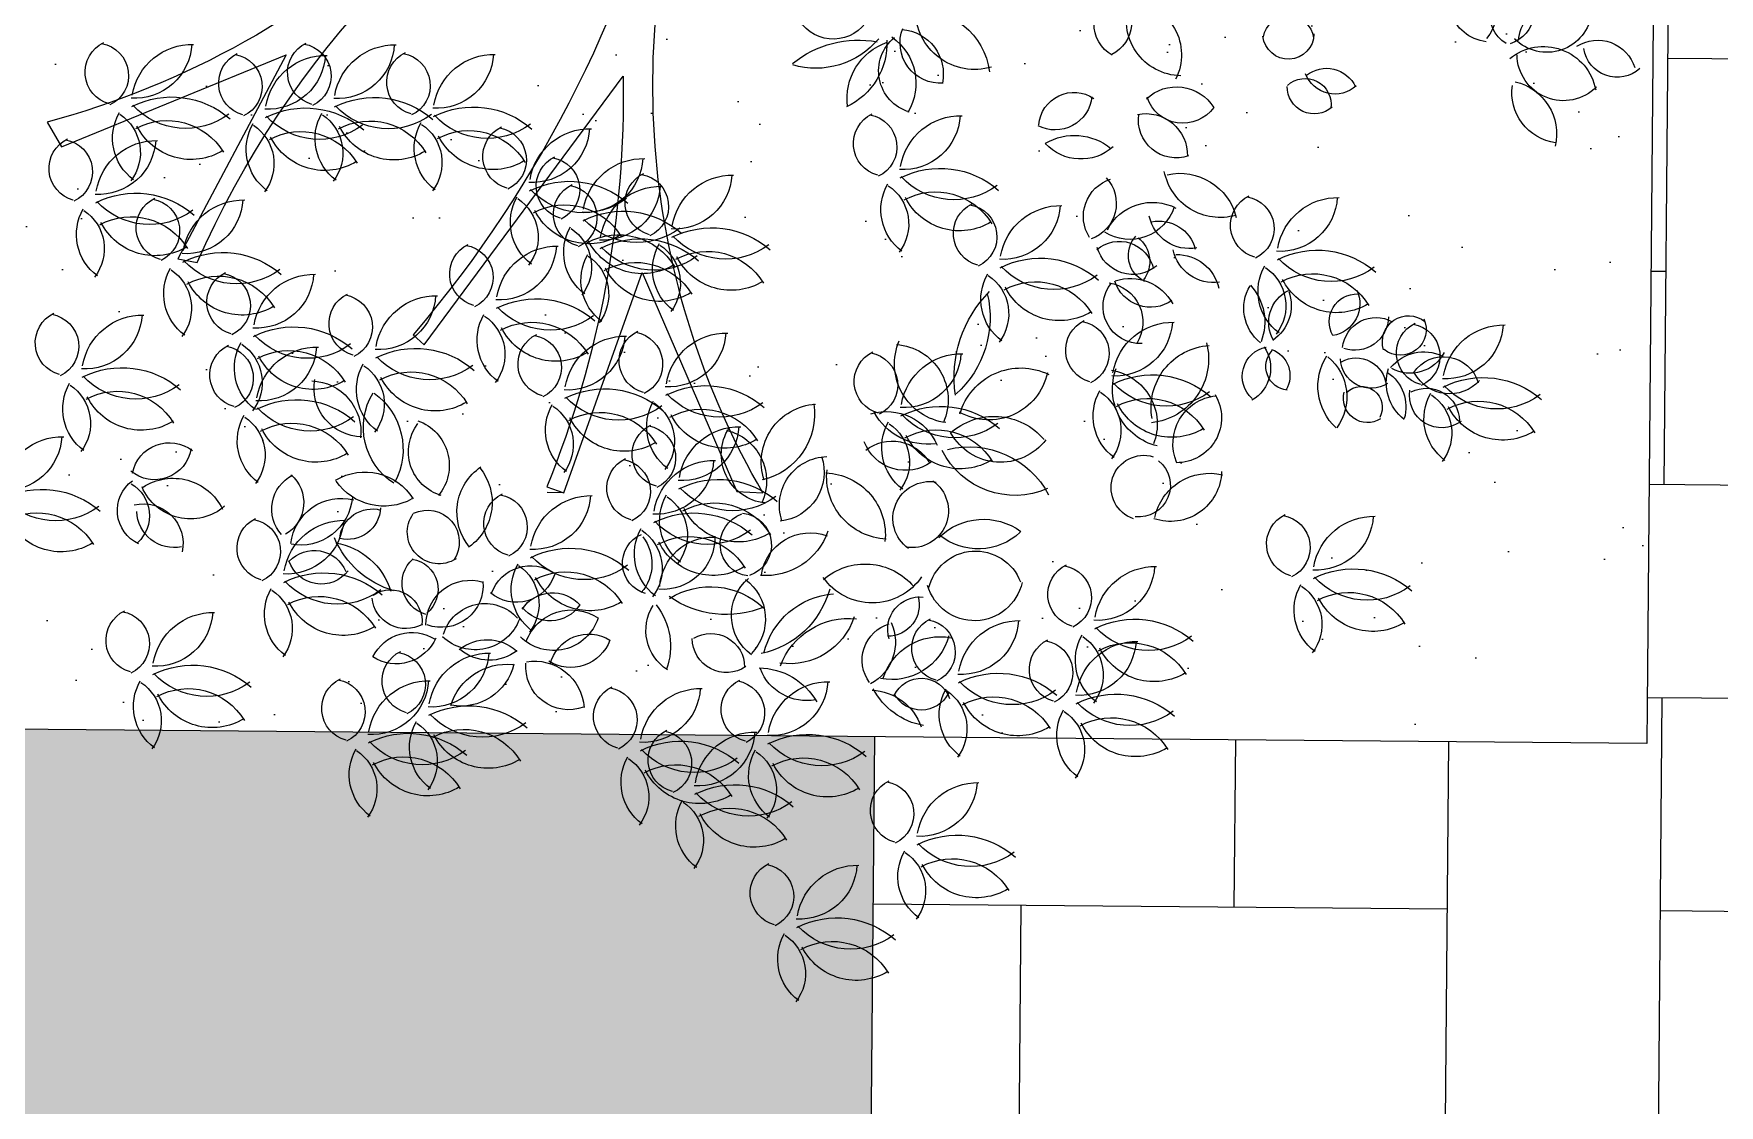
# Model space of a CAD drawing. Header units: millimetres. Extents: x 793 to 3159, y 750 to 2095.
# Drawn here: x 1260.451 to 1264.468, y 992.21 to 994.765 of the extents above; entities that cross this region are included whole.
import ezdxf

# ---------------------------------------------------------------- set-up
doc = ezdxf.new("R2010")
doc.units = ezdxf.units.MM
doc.linetypes.add('CENTER', pattern=[50.8, 31.75, -6.35, 6.35, -6.35])
doc.linetypes.add('CONTINUA', pattern=[0])
for name, color, linetype in [('A-PISOS', 252, 'Continuous'), ('A-PROY', 252, 'Continuous'), ('A-VEGETACION', 65, 'Continuous')]:
    doc.layers.add(name, color=color, linetype=linetype)
doc.layers.add('JUNTA DE CONTROL', color=7, linetype='Continuous', true_color=0xf43e0b)

# ---------------------------------------------------------------- blocks, each defined once
blk = doc.blocks.new('A$C15914C01')
at = {"layer": 'A-PISOS', "linetype": 'CONTINUA', "ltscale": 0.5}
h = blk.add_hatch(dxfattribs=at)
h.set_pattern_fill('AR-HBONE', color=250, scale=0.005, angle=45)
h.set_pattern_definition([(90, (-2174.8441, -711.9263), (-0.508, 0.508), [1.524, -0.508]), (180, (-2174.8441, -711.4183), (-0.508, 0.508), [1.524, -0.508])])
h.paths.add_polyline_path([(87.0598, -5.2045), (82.8168, -5.2047), (82.8168, -10.6093), (86.8086, -10.6093), (86.8086, -11.0572), (88.8168, -11.0572), (88.8168, -6.7051), (87.0598, -6.7051)])
h.paths.add_polyline_path([(86.8651, -0.8995), (82.8168, -0.8996), (82.8168, -5.2046), (87.0598, -5.2046), (87.0598, -4.9051), (88.8168, -4.9051), (88.8168, -0.9998), (86.865, -0.9996), (86.865, -0.8131), (86.865, -0.8131), (86.8688, 39.985), (86.2687, 39.9851), (86.2687, 40.5851), (85.6687, 40.5852), (85.6688, 41.1852), (85.0688, 41.1852), (85.069, 42.8852), (83.869, 42.8853), (83.8699, 47.1853), (82.8168, 47.1855), (82.8188, 37.3688), (84.6601, 37.3664), (84.6597, 32.5688), (84.9097, 32.5687), (84.9075, 8.8987), (84.6575, 8.8988), (84.6571, 4.0988), (82.8168, 4.0989), (82.8168, 0.9006), (86.8616, 0.9003)])
h = blk.add_hatch(dxfattribs=at)
h.set_pattern_fill('AR-CONC', color=250, scale=0.01)
h.set_pattern_definition([(50, (-2174.8441, -711.9263), (1.8218467, -0.1593909), [0.1905, -2.0955]), (355, (-2174.8441, -711.9263), (-0.3524342, 1.9105685), [0.1524, -1.6764058]), (100.451445, (-2174.6923, -711.9396), (1.4694125, 1.7511775), [0.1619001, -1.7809024]), (46.1842, (-2174.844, -711.4183), (2.7107904, -0.4204233), [0.28575, -3.14325]), (96.63556, (-2174.6182, -711.4533), (2.3740413, 2.4742612), [0.2428502, -2.671356]), (351.18415, (-2174.844, -711.4183), (2.3740413, 2.4742612), [0.2285997, -2.5145973]), (21, (-2174.5901, -711.5453), (1.5161439, -1.022652), [0.1905, -2.0955]), (326, (-2174.5901, -711.5453), (0.6180203, 1.8418797), [0.1524, -1.6764]), (71.451445, (-2174.4638, -711.6305), (2.1341642, 0.8192277), [0.1619001, -1.7808994]), (37.5, (-2174.8441, -711.9263), (0.03088603, 0.84555039), [0, -1.65608, 0, -1.7018, 0, -1.68275]), (7.5, (-2174.8441, -711.9263), (0.66819663, 1.00180575), [0, -0.97028, 0, -1.61798, 0, -0.64135]), (327.5, (-2175.4105, -711.9263), (1.35590595, -0.05728744), [0, -0.635, 0, -1.9812, 0, -2.6289]), (317.5, (-2175.6645, -711.9263), (1.4812918, 0.2542649), [0, -0.8255, 0, -1.31572, 0, -1.8669])])
h.paths.add_polyline_path([(77.8726, -5.6954), (77.8726, -5.2046), (77.868, -5.6954)])
h.paths.add_polyline_path([(82.8168, -5.2048), (77.9669, -5.2046), (77.9683, -6.7051), (73.8168, -6.7051), (73.8168, -10.6091), (82.8168, -10.6091)])
h.paths.add_polyline_path([(77.7701, 0.901), (82.8168, 0.9006), (82.8168, 4.0989), (79.7571, 4.0992), (79.7575, 8.8992), (79.4406, 8.8992), (79.4428, 32.5692), (79.7597, 32.5692), (79.7601, 37.3692), (82.8187, 37.3853), (82.8168, 40.209), (77.9683, 40.209)])
h.paths.add_polyline_path([(82.8168, -0.8992), (77.7719, -0.8992), (77.7719, -0.9989), (73.8168, -0.9985), (73.8168, -4.9051), (77.9697, -4.9051), (77.9669, -5.2046), (82.8168, -5.2046)])
at = {"layer": 'A-PISOS', "color": 250, "linetype": 'CONTINUA', "ltscale": 0.5}
blk.add_line((82.8168, 0.9006), (82.8168, 4.0989), dxfattribs=at)
blk = doc.blocks.new('XR-CONJUNTO$0$A$C458D45B7')
at = {"lineweight": 0, "extrusion": (-2.43104e-07, -5.45806e-06, 1)}
blk.add_line((-0.3067, -1.749), (-0.3463, -1.7481), dxfattribs=at)
blk.add_lwpolyline([(0.1057, -1.746), (0.1681, -1.7494, -0.110183), (-0.0866, -0.95, -0.110183), (0.0225, -0.1181, 0.069274), (0.0548, -0.1083, -0.159056), (0.3751, -0.5382), (0.4313, -0.5098), (0.2694, -0.2414), (0.6188, -0.3643), (0.5483, -0.2962, -0.129481), (0.1024, -0.068, 0.184379), (0.1254, 0.0127), (0.8832, -0.1415), (0.8943, -0.0784), (0.1156, 0.0518, -0.487233), (0.1075, 0.0667, -0.157099), (0.4909, 0.4325), (0.4557, 0.4846), (0.2096, 0.2904), (0.2879, 0.6525), (0.2292, 0.5741, -0.1274), (0.063, 0.1098, -1.508538), (0.0487, 0.1166), (-0.0409, 1.3604), (-0.1014, 1.2588), (-0.0393, 0.4627, -0.187108), (-0.3498, 1.1361), (-0.3949, 1.1174), (-0.3356, 0.7801), (-0.586, 0.9428), (-0.6161, 0.9071, -0.222061), (-0.0345, 0.1193), (-0.0367, 0.1218), (-0.9935, 0.563), (-0.9683, 0.4373, -0.148996), (-0.7862, 0.3977), (-0.1177, 0.0214, -0.61159), (-0.1188, -0.006, -0.101655), (-1.381, -0.3864), (-1.4565, -0.4291), (-0.657, -0.3716, -0.12496), (-1.5382, -0.8654), (-1.5037, -0.924), (-0.968, -0.7054), (-1.2263, -1.1913), (-1.1801, -1.2004, -0.176723), (-0.0978, -0.0662, 0.164875), (-0.0374, -0.112, -0.122319), (-0.6656, -1.3725), (-0.6394, -1.3961), (-0.165, -0.7555, -0.101541), (-0.347, -1.7346), (-0.3067, -1.749), (-0.1198, -1.2235), (0.1057, -1.746)], format="xyb", close=True, dxfattribs=at)
at = {"lineweight": 0, "extrusion": (2.43104e-07, 5.45806e-06, -1)}
for centre, major_axis, start_param, end_param in [((1.9055, -0.5708), (0.0701, -0.077, 0), 0.868385, 3.107628), ((1.8147, -0.6013), (0.0684, -0.0752, 0), 4.086493, 6.142639), ((1.0432, -0.6316), (0.0635, 0.0578, 0), 2.828355, 4.970388), ((0.9604, -0.6267), (0.0642, 0.0584, 0), 6.104573, 8.123386), ((1.9797, -0.6098), (0.0531, -0.0583, 0), 1.27183, 3.717815), ((1.9253, -0.6015), (0.0597, 0.0543, 0), 6.025032, 8.287942), ((0.5423, -0.7661), (0.1235, 0.1125, 0), 5.36207, 6.898676), ((0.673, -0.5985), (0.0953, -0.1046, 0), 0.451758, 2.314123), ((1.166, -0.6234), (0.0885, -0.0972, 0), 0.750634, 2.670163), ((1.0384, -0.705), (0.0858, -0.0942, 0), 3.951231, 5.923783), ((2.0694, -0.6791), (0.0677, -0.0743, 0), 2.389715, 4.70032), ((0.3358, -0.5709), (0.0714, 0.065, 0), 1.264913, 3.299305), ((0.5912, -0.6765), (0.0712, 0.0649, 0), 2.239479, 4.247459), ((1.4206, -0.6724), (0.0447, 0.0407, 0), 4.046495, 6.887858), ((2.0365, -0.5907), (0.0801, 0.073, 0), 0.865837, 3.095513), ((-1.3694, -0.7464), (0.0578, 0.0526, 0), 2.569534, 5.006064), ((-1.4212, -0.7544), (0.0521, -0.0572, 0), 4.051015, 6.582941), ((-1.3292, -0.6723), (0.0917, -0.1007, 0), -0.777492, 0.800951), ((-1.192, -0.8251), (0.0977, -0.1073, 0), 2.477681, 3.902549), ((-0.8867, -0.7475), (0.0578, 0.0526, 0), 2.569534, 5.006064), ((-0.9384, -0.7555), (0.0521, -0.0572, 0), 4.051015, 6.582941), ((-0.8464, -0.6733), (0.0917, -0.1007, 0), -0.777492, 0.800951), ((-0.7092, -0.8262), (0.0977, -0.1073, 0), 2.477681, 3.902549), ((0.3952, -0.9166), (0.1824, 0.1661, 0), 4.763929, 5.636252), ((0.2948, -0.5436), (0.143, 0.1302, 0), 1.427963, 2.601349), ((0.5108, -0.8091), (0.1051, 0.0957, 0), 3.743488, 5.119397), ((0.2985, -0.6789), (0.1219, 0.111, 0), 0.683436, 1.880422), ((0.5462, -0.7433), (0.0689, -0.0756, 0), 1.029573, 3.198864), ((0.3985, -0.7729), (0.0993, 0.0905, 0), 6.058163, 7.566179), ((0.4925, -0.7502), (0.0711, -0.0781, 0), 3.953652, 5.660875), ((1.4206, -0.6545), (0.045, 0.041, 0), 0.745147, 3.783208), ((2.0285, -0.812), (0.0854, -0.0937, 0), 3.194354, 5.266214), ((2.1578, -0.7629), (0.0624, -0.0685, 0), 3.315824, 5.152296), ((-1.051, -0.7726), (0.0578, 0.0526, 0), 2.569534, 5.006064), ((-1.1027, -0.7806), (0.0521, -0.0572, 0), 4.051015, 6.582941), ((-1.0107, -0.6984), (0.0917, -0.1007, 0), -0.777492, 0.800951), ((-0.8735, -0.8513), (0.0977, -0.1073, 0), 2.477681, 3.902549), ((-0.6504, -0.7704), (0.0578, 0.0526, 0), 2.569534, 5.006064), ((-0.7022, -0.7784), (0.0521, -0.0572, 0), 4.051015, 6.582941), ((-0.6101, -0.6963), (0.0917, -0.1007, 0), -0.777492, 0.800951), ((-0.4729, -0.8491), (0.0977, -0.1073, 0), 2.477681, 3.902549), ((2.0764, -0.7036), (0.0819, 0.0746, 0), 1.519596, 3.869397), ((2.2045, -0.6777), (0.0544, -0.0598, 0), 0.009364, 2.152356), ((1.4605, -0.8232), (0.0416, -0.0457, 0), 3.128591, 5.60002), ((1.5314, -0.724), (0.0552, 0.0503, 0), 1.558302, 3.521751), ((1.5113, -0.8135), (0.0514, -0.0565, 0), 3.212513, 5.011871), ((-1.2408, -1.0165), (0.156, 0.1421, 0), 4.983233, 6.17178), ((-0.758, -1.0176), (0.156, 0.1421, 0), 4.983233, 6.17178), ((0.9098, -0.8788), (0.0568, -0.0624, 0), 2.393253, 4.474922), ((1.1541, -0.8854), (0.077, 0.0701, 0), 4.690567, 6.465808), ((1.4824, -0.7811), (0.0478, 0.0435, 0), 1.591957, 3.894), ((2.0741, -0.7951), (0.0813, -0.0893, 0), 0.876257, 2.452635), ((1.9318, -0.8938), (0.0862, -0.0947, 0), 4.111917, 5.679083), ((-1.259, -0.9037), (0.0909, 0.0828, 0), 2.943806, 4.400315), ((-1.2077, -0.7087), (0.1269, 0.1155, 0), 1.666781, 3.133707), ((-1.2519, -1.0183), (0.1055, -0.1158, 0), 3.38331, 4.908592), ((-0.9223, -1.0427), (0.156, 0.1421, 0), 4.983233, 6.17178), ((-0.7763, -0.9048), (0.0909, 0.0828, 0), 2.943806, 4.400315), ((-0.725, -0.7098), (0.1269, 0.1155, 0), 1.666781, 3.133707), ((-0.7691, -1.0194), (0.1055, -0.1158, 0), 3.38331, 4.908592), ((-0.5218, -1.0405), (0.156, 0.1421, 0), 4.983233, 6.17178), ((0.8645, -0.7958), (0.0594, -0.0652, 0), -0.726496, 1.218619), ((1.0811, -0.944), (0.073, 0.0665, 0), 5.248983, 7.046658), ((1.1694, -0.7784), (0.0664, 0.0605, 0), 1.357884, 3.565082), ((-1.4256, -0.9381), (0.0813, 0.074, 0), 6.042078, 7.680112), ((-1.1946, -0.8098), (0.0974, -0.107, 0), 0.190237, 1.841773), ((-0.9405, -0.9299), (0.0909, 0.0828, 0), 2.943806, 4.400315), ((-1.1071, -0.9643), (0.0813, 0.074, 0), 6.042078, 7.680112), ((-0.8892, -0.7349), (0.1269, 0.1155, 0), 1.666781, 3.133707), ((-0.9334, -1.0445), (0.1055, -0.1158, 0), 3.38331, 4.908592), ((-0.9429, -0.9392), (0.0813, 0.074, 0), 6.042078, 7.680112), ((-0.7118, -0.8109), (0.0974, -0.107, 0), 0.190237, 1.841773), ((-0.54, -0.9277), (0.0909, 0.0828, 0), 2.943806, 4.400315), ((-0.7066, -0.9621), (0.0813, 0.074, 0), 6.042078, 7.680112), ((-0.4887, -0.7327), (0.1269, 0.1155, 0), 1.666781, 3.133707), ((-0.5328, -1.0423), (0.1055, -0.1158, 0), 3.38331, 4.908592), ((-0.4213, -0.9474), (0.0578, 0.0526, 0), 2.569534, 5.006064), ((-0.4731, -0.9554), (0.0521, -0.0572, 0), 4.051015, 6.582941), ((-0.3811, -0.8732), (0.0917, -0.1007, 0), -0.777492, 0.800951), ((-0.2439, -1.0261), (0.0977, -0.1073, 0), 2.477681, 3.902549), ((0.4619, -0.9165), (0.0578, 0.0526, 0), 2.569534, 5.006064), ((0.4102, -0.9246), (0.0521, -0.0572, 0), 4.051015, 6.582941), ((0.5022, -0.8424), (0.0917, -0.1007, 0), -0.777492, 0.800951), ((0.6394, -0.9952), (0.0977, -0.1073, 0), 2.477681, 3.902549), ((1.1537, -0.8603), (0.061, -0.0669, 0), 0.413196, 2.457667), ((-1.4554, -0.9757), (0.0578, 0.0526, 0), 2.569534, 5.006064), ((-1.5071, -0.9838), (0.0521, -0.0572, 0), 4.051015, 6.582941), ((-1.4151, -0.9016), (0.0917, -0.1007, 0), -0.777492, 0.800951), ((-1.2779, -1.0544), (0.0977, -0.1073, 0), 2.477681, 3.902549), ((-0.8761, -0.836), (0.0974, -0.107, 0), 0.190237, 1.841773), ((-0.4756, -0.8338), (0.0974, -0.107, 0), 0.190237, 1.841773), ((0.926, -0.8367), (0.0863, 0.0786, 0), 1.589818, 3.127586), ((0.9106, -1.0346), (0.0926, -0.1017, 0), 3.353254, 4.564957), ((-0.2941, -1.0186), (0.0578, 0.0526, 0), 2.569534, 5.006064), ((-0.3459, -1.0266), (0.0521, -0.0572, 0), 4.051015, 6.582941), ((-0.2539, -0.9445), (0.0917, -0.1007, 0), -0.777492, 0.800951), ((-0.1167, -1.0973), (0.0977, -0.1073, 0), 2.477681, 3.902549), ((0.5906, -1.1866), (0.156, 0.1421, 0), 4.983233, 6.17178), ((-0.2927, -1.2175), (0.156, 0.1421, 0), 4.983233, 6.17178), ((-0.0824, -1.0582), (0.0578, 0.0526, 0), 2.569534, 5.006064), ((-0.1341, -1.0662), (0.0521, -0.0572, 0), 4.051015, 6.582941), ((-0.0421, -0.9841), (0.0917, -0.1007, 0), -0.777492, 0.800951), ((0.0951, -1.1369), (0.0977, -0.1073, 0), 2.477681, 3.902549), ((0.6236, -0.8789), (0.1269, 0.1155, 0), 1.666781, 3.133707), ((1.0253, -1.0902), (0.069, 0.0628, 0), 3.308647, 5.138973), ((0.9205, -1.0592), (0.0664, 0.0605, 0), 6.277686, 8.249253), ((1.2581, -0.957), (0.1004, 0.0914, 0), 2.033796, 3.688076), ((1.1614, -1.1268), (0.103, 0.0938, 0), 5.235197, 6.77359), ((-1.3268, -1.2458), (0.156, 0.1421, 0), 4.983233, 6.17178), ((-0.3109, -1.1047), (0.0909, 0.0828, 0), 2.943806, 4.400315), ((-0.2596, -0.9097), (0.1269, 0.1155, 0), 1.666781, 3.133707), ((-0.3038, -1.2193), (0.1055, -0.1158, 0), 3.38331, 4.908592), ((-0.2531, -1.0846), (0.0578, 0.0526, 0), 2.569534, 5.006064), ((-0.3048, -1.0927), (0.0521, -0.0572, 0), 4.051015, 6.582941), ((-0.2128, -1.0105), (0.0917, -0.1007, 0), -0.777492, 0.800951), ((-0.0756, -1.1634), (0.0977, -0.1073, 0), 2.477681, 3.902549), ((0.5723, -1.0738), (0.0909, 0.0828, 0), 2.943806, 4.400315), ((0.4057, -1.1082), (0.0813, 0.074, 0), 6.042078, 7.680112), ((0.5795, -1.1885), (0.1055, -0.1158, 0), 3.38331, 4.908592), ((1.3608, -1.1116), (0.0578, 0.0526, 0), 2.569534, 5.006064), ((1.3091, -1.1196), (0.0521, -0.0572, 0), 4.051015, 6.582941), ((1.5383, -1.1903), (0.0977, -0.1073, 0), 2.477681, 3.902549), ((-1.345, -1.133), (0.0909, 0.0828, 0), 2.943806, 4.400315), ((-1.5116, -1.1674), (0.0813, 0.074, 0), 6.042078, 7.680112), ((-1.2937, -0.9381), (0.1269, 0.1155, 0), 1.666781, 3.133707), ((-1.3378, -1.2477), (0.1055, -0.1158, 0), 3.38331, 4.908592), ((-1.2476, -1.1172), (0.0578, 0.0526, 0), 2.569534, 5.006064), ((-1.2994, -1.1252), (0.0521, -0.0572, 0), 4.051015, 6.582941), ((-1.2073, -1.043), (0.0917, -0.1007, 0), -0.777492, 0.800951), ((-1.0702, -1.1959), (0.0977, -0.1073, 0), 2.477681, 3.902549), ((-0.4775, -1.1391), (0.0813, 0.074, 0), 6.042078, 7.680112), ((-0.2465, -1.0107), (0.0974, -0.107, 0), 0.190237, 1.841773), ((-0.1655, -1.2887), (0.156, 0.1421, 0), 4.983233, 6.17178), ((0.6368, -0.9799), (0.0974, -0.107, 0), 0.190237, 1.841773), ((0.7002, -1.1307), (0.0578, 0.0526, 0), 2.569534, 5.006064), ((0.6485, -1.1387), (0.0521, -0.0572, 0), 4.051015, 6.582941), ((0.7405, -1.0565), (0.0917, -0.1007, 0), -0.777492, 0.800951), ((0.8777, -1.2094), (0.0977, -0.1073, 0), 2.477681, 3.902549), ((1.0421, -1.0332), (0.0826, 0.0753, 0), 1.048711, 2.866113), ((1.0967, -1.1776), (0.0894, 0.0814, 0), 4.357835, 5.930551), ((1.4011, -1.0374), (0.0917, -0.1007, 0), -0.777492, 0.800951), ((-1.2805, -1.0391), (0.0974, -0.107, 0), 0.190237, 1.841773), ((-0.1837, -1.1759), (0.0909, 0.0828, 0), 2.943806, 4.400315), ((-0.3503, -1.2103), (0.0813, 0.074, 0), 6.042078, 7.680112), ((-0.1324, -0.9809), (0.1269, 0.1155, 0), 1.666781, 3.133707), ((-0.1766, -1.2906), (0.1055, -0.1158, 0), 3.38331, 4.908592), ((0.0463, -1.3283), (0.156, 0.1421, 0), 4.983233, 6.17178), ((1.1846, -1.0688), (0.0724, 0.066, 0), 2.126203, 3.662822), ((1.1126, -1.19), (0.0655, 0.0597, 0), 5.242094, 6.774017), ((-1.119, -1.3873), (0.156, 0.1421, 0), 4.983233, 6.17178), ((-0.5005, -1.2274), (0.0578, 0.0526, 0), 2.569534, 5.006064), ((-0.5522, -1.2354), (0.0521, -0.0572, 0), 4.051015, 6.582941), ((-0.4602, -1.1532), (0.0917, -0.1007, 0), -0.777492, 0.800951), ((-0.323, -1.3061), (0.0977, -0.1073, 0), 2.477681, 3.902549), ((-0.1193, -1.082), (0.0974, -0.107, 0), 0.190237, 1.841773), ((-0.1245, -1.3547), (0.156, 0.1421, 0), 4.983233, 6.17178), ((-0.0914, -1.047), (0.1269, 0.1155, 0), 1.666781, 3.133707), ((0.028, -1.2155), (0.0909, 0.0828, 0), 2.943806, 4.400315), ((-0.1385, -1.2499), (0.0813, 0.074, 0), 6.042078, 7.680112), ((0.0793, -1.0205), (0.1269, 0.1155, 0), 1.666781, 3.133707), ((0.0352, -1.3301), (0.1055, -0.1158, 0), 3.38331, 4.908592), ((1.0176, -1.2329), (0.0616, 0.0561, 0), 4.748267, 6.798588), ((1.0502, -1.1398), (0.0656, 0.0598, 0), 1.617108, 3.605764), ((1.1075, -1.1835), (0.0461, -0.0506, 0), 1.181961, 3.053836), ((1.019, -1.1975), (0.0479, -0.0526, 0), 4.531679, 6.114111), ((1.4895, -1.3817), (0.156, 0.1421, 0), 4.983233, 6.17178), ((-1.0859, -1.0795), (0.1269, 0.1155, 0), 1.666781, 3.133707), ((-0.1427, -1.2419), (0.0909, 0.0828, 0), 2.943806, 4.400315), ((-0.3093, -1.2764), (0.0813, 0.074, 0), 6.042078, 7.680112), ((-0.1355, -1.3566), (0.1055, -0.1158, 0), 3.38331, 4.908592), ((0.0925, -1.1216), (0.0974, -0.107, 0), 0.190237, 1.841773), ((0.8289, -1.4008), (0.156, 0.1421, 0), 4.983233, 6.17178), ((1.242, -1.15), (0.0725, 0.066, 0), 2.164318, 3.678188), ((1.1553, -1.2826), (0.0683, -0.075, 0), 3.854023, 5.240722), ((1.5226, -1.0739), (0.1269, 0.1155, 0), 1.666781, 3.133707), ((-1.1372, -1.2745), (0.0909, 0.0828, 0), 2.943806, 4.400315), ((-1.3038, -1.3089), (0.0813, 0.074, 0), 6.042078, 7.680112), ((-1.13, -1.3891), (0.1055, -0.1158, 0), 3.38331, 4.908592), ((-1.0791, -1.2944), (0.0578, 0.0526, 0), 2.569534, 5.006064), ((-1.1309, -1.3025), (0.0521, -0.0572, 0), 4.051015, 6.582941), ((-1.0388, -1.2203), (0.0917, -0.1007, 0), -0.777492, 0.800951), ((-0.9017, -1.3731), (0.0977, -0.1073, 0), 2.477681, 3.902549), ((-0.0782, -1.148), (0.0974, -0.107, 0), 0.190237, 1.841773), ((0.8106, -1.288), (0.0909, 0.0828, 0), 2.943806, 4.400315), ((0.6441, -1.3224), (0.0813, 0.074, 0), 6.042078, 7.680112), ((0.862, -1.093), (0.1269, 0.1155, 0), 1.666781, 3.133707), ((0.8178, -1.4026), (0.1055, -0.1158, 0), 3.38331, 4.908592), ((1.0918, -1.2176), (0.0659, 0.06, 0), 1.69823, 3.571093), ((1.043, -1.3545), (0.0783, -0.086, 0), 3.570728, 4.946469), ((1.4712, -1.2689), (0.0909, 0.0828, 0), 2.943806, 4.400315), ((1.3047, -1.3033), (0.0813, 0.074, 0), 6.042078, 7.680112), ((1.4784, -1.3835), (0.1055, -0.1158, 0), 3.38331, 4.908592), ((1.5357, -1.175), (0.0974, -0.107, 0), 0.190237, 1.841773), ((-1.0728, -1.1806), (0.0974, -0.107, 0), 0.190237, 1.841773), ((-0.7881, -1.3457), (0.0578, 0.0526, 0), 2.569534, 5.006064), ((-0.8399, -1.3537), (0.0521, -0.0572, 0), 4.051015, 6.582941), ((-0.7479, -1.2715), (0.0917, -0.1007, 0), -0.777492, 0.800951), ((-0.6107, -1.4244), (0.0977, -0.1073, 0), 2.477681, 3.902549), ((-0.3719, -1.4975), (0.156, 0.1421, 0), 4.983233, 6.17178), ((0.9141, -1.4743), (0.1955, -0.2147, 0), 2.163971, 3.093217), ((0.463, -1.3312), (0.166, -0.1823, 0), -1.064666, -0.000104), ((0.8751, -1.194), (0.0974, -0.107, 0), 0.190237, 1.841773), ((1.0668, -1.3051), (0.0651, 0.0593, 0), 2.253087, 4.566682), ((0.9783, -1.3425), (0.0642, -0.0705, 0), 4.03691, 6.007166), ((1.4183, -1.3094), (0.0769, 0.0701, 0), 2.97626, 4.426761), ((1.2348, -1.342), (0.0872, -0.0957, 0), 4.707112, 5.824159), ((1.4594, -1.343), (0.0578, -0.0634, 0), 1.791928, 3.410217), ((1.3267, -1.3023), (0.0744, 0.0678, 0), 0.401855, 1.714979), ((1.584, -1.3411), (0.0445, -0.0489, 0), 1.786118, 3.912369), ((1.5135, -1.2978), (0.0522, -0.0573, 0), -1.25973, 0.566902), ((-1.4881, -1.3917), (0.0578, 0.0526, 0), 2.569534, 5.006064), ((-1.5398, -1.3998), (0.0521, -0.0572, 0), 4.051015, 6.582941), ((-1.4478, -1.3176), (0.0917, -0.1007, 0), -0.777492, 0.800951), ((-1.3106, -1.4705), (0.0977, -0.1073, 0), 2.477681, 3.902549), ((-0.3901, -1.3847), (0.0909, 0.0828, 0), 2.943806, 4.400315), ((-0.3388, -1.1897), (0.1269, 0.1155, 0), 1.666781, 3.133707), ((-0.3829, -1.4993), (0.1055, -0.1158, 0), 3.38331, 4.908592), ((1.7069, -1.3894), (0.042, -0.0461, 0), 2.007707, 4.557266), ((-0.9505, -1.5645), (0.156, 0.1421, 0), 4.983233, 6.17178), ((-0.5567, -1.4191), (0.0813, 0.074, 0), 6.042078, 7.680112), ((-0.3256, -1.2908), (0.0974, -0.107, 0), 0.190237, 1.841773), ((-0.0964, -1.4345), (0.0578, 0.0526, 0), 2.569534, 5.006064), ((0.9678, -1.4088), (0.0578, 0.0526, 0), 2.569534, 5.006064), ((0.9161, -1.4168), (0.0521, -0.0572, 0), 4.051015, 6.582941), ((1.0081, -1.3346), (0.0917, -0.1007, 0), -0.777492, 0.800951), ((1.1453, -1.4875), (0.0977, -0.1073, 0), 2.477681, 3.902549), ((1.629, -1.4107), (0.0588, 0.0536, 0), 3.97883, 5.958356), ((1.5783, -1.3283), (0.0545, -0.0598, 0), -0.813038, 1.059981), ((1.6874, -1.3597), (0.0414, -0.0455, 0), -1.262708, 1.413944), ((1.7562, -1.4153), (0.0578, 0.0526, 0), 2.569534, 5.006064), ((1.7045, -1.4233), (0.0521, -0.0572, 0), 4.051015, 6.582941), ((1.7965, -1.3411), (0.0917, -0.1007, 0), -0.777492, 0.800951), ((1.9337, -1.494), (0.0977, -0.1073, 0), 2.477681, 3.902549), ((-1.0722, -1.4679), (0.0578, 0.0526, 0), 2.569534, 5.006064), ((-1.1239, -1.4759), (0.0521, -0.0572, 0), 4.051015, 6.582941), ((-0.9687, -1.4517), (0.0909, 0.0828, 0), 2.943806, 4.400315), ((-1.1353, -1.4861), (0.0813, 0.074, 0), 6.042078, 7.680112), ((-0.9174, -1.2568), (0.1269, 0.1155, 0), 1.666781, 3.133707), ((-1.0319, -1.3937), (0.0917, -0.1007, 0), -0.777492, 0.800951), ((-0.8947, -1.5466), (0.0977, -0.1073, 0), 2.477681, 3.902549), ((-0.9615, -1.5664), (0.1055, -0.1158, 0), 3.38331, 4.908592), ((-0.6595, -1.6158), (0.156, 0.1421, 0), 4.983233, 6.17178), ((-0.3375, -1.442), (0.0578, 0.0526, 0), 2.569534, 5.006064), ((-0.3893, -1.45), (0.0521, -0.0572, 0), 4.051015, 6.582941), ((-0.2972, -1.3679), (0.0917, -0.1007, 0), -0.777492, 0.800951), ((-0.16, -1.5207), (0.0977, -0.1073, 0), 2.477681, 3.902549), ((-0.1482, -1.4425), (0.0521, -0.0572, 0), 4.051015, 6.582941), ((-0.0562, -1.3603), (0.0917, -0.1007, 0), -0.777492, 0.800951), ((0.081, -1.5132), (0.0977, -0.1073, 0), 2.477681, 3.902549), ((0.6228, -1.4419), (0.095, -0.1043, 0), 0.869755, 2.711845), ((0.477, -1.5278), (0.0893, -0.0981, 0), 3.949733, 5.869629), ((1.2417, -1.546), (0.0999, -0.1097, 0), 2.132888, 3.812413), ((1.0778, -1.4302), (0.1128, 0.1028, 0), 0.48437, 2.20123), ((1.3819, -1.4714), (0.0526, 0.0479, 0), 3.048286, 5.247826), ((1.2889, -1.4511), (0.0602, -0.0661, 0), -1.42151, 0.212376), ((1.7437, -1.5154), (0.069, -0.0758, 0), 2.992613, 4.319172), ((-1.3594, -1.6618), (0.156, 0.1421, 0), 4.983233, 6.17178), ((-0.9043, -1.3578), (0.0974, -0.107, 0), 0.190237, 1.841773), ((-0.6777, -1.503), (0.0909, 0.0828, 0), 2.943806, 4.400315), ((-0.8443, -1.5374), (0.0813, 0.074, 0), 6.042078, 7.680112), ((-0.6264, -1.308), (0.1269, 0.1155, 0), 1.666781, 3.133707), ((-0.6706, -1.6176), (0.1055, -0.1158, 0), 3.38331, 4.908592), ((0.4638, -1.4838), (0.0578, 0.0526, 0), 2.569534, 5.006064), ((0.412, -1.4919), (0.0521, -0.0572, 0), 4.051015, 6.582941), ((0.5041, -1.4097), (0.0917, -0.1007, 0), -0.777492, 0.800951), ((0.6413, -1.5626), (0.0977, -0.1073, 0), 2.477681, 3.902549), ((1.4235, -1.448), (0.0382, -0.0419, 0), 0.840385, 3.053217), ((1.3575, -1.4699), (0.0495, 0.045, 0), 5.804263, 7.555064), ((1.6259, -1.4952), (0.0909, -0.0998, 0), 1.486848, 2.875757), ((1.436, -1.5206), (0.0916, 0.0834, 0), 6.141567, 7.656072), ((1.6176, -1.4269), (0.0492, -0.054, 0), 0.172175, 2.267867), ((1.5821, -1.4997), (0.0485, -0.0533, 0), 3.374486, 5.350939), ((1.711, -1.3735), (0.067, 0.061, 0), 1.213283, 2.813805), ((1.7903, -1.5105), (0.0635, 0.0579, 0), 4.479507, 6.747295), ((-1.3264, -1.3541), (0.1269, 0.1155, 0), 1.666781, 3.133707), ((-1.3705, -1.6637), (0.1055, -0.1158, 0), 3.38331, 4.908592), ((-0.9118, -1.6039), (0.082, -0.09, 0), 3.922895, 5.563815), ((-0.7854, -1.4992), (0.0784, -0.0861, 0), 0.761161, 2.48284), ((-0.6133, -1.4091), (0.0974, -0.107, 0), 0.190237, 1.841773), ((-0.2089, -1.7121), (0.156, 0.1421, 0), 4.983233, 6.17178), ((0.0322, -1.7046), (0.156, 0.1421, 0), 4.983233, 6.17178), ((0.7069, -1.433), (0.0958, -0.1052, 0), -0.620898, 1.257402), ((0.783, -1.6027), (0.1018, -0.1118, 0), 2.590682, 4.333365), ((1.1414, -1.5014), (0.0944, -0.1036, 0), 0.982263, 2.662977), ((0.9783, -1.5849), (0.0873, -0.0959, 0), 4.040533, 5.825192), ((1.0965, -1.6789), (0.156, 0.1421, 0), 4.983233, 6.17178), ((1.7642, -1.4868), (0.0815, 0.0742, 0), 2.96694, 4.191148), ((1.6007, -1.5446), (0.0738, 0.0672, 0), 6.048868, 7.302861), ((1.805, -1.4177), (0.0706, 0.0643, 0), 1.472484, 3.37871), ((1.8849, -1.6854), (0.156, 0.1421, 0), 4.983233, 6.17178), ((-1.3777, -1.549), (0.0909, 0.0828, 0), 2.943806, 4.400315), ((-1.5443, -1.5835), (0.0813, 0.074, 0), 6.042078, 7.680112), ((-1.3132, -1.4551), (0.0974, -0.107, 0), 0.190237, 1.841773), ((-0.9435, -1.738), (0.156, 0.1421, 0), 4.983233, 6.17178), ((-0.6264, -1.5932), (0.1167, 0.1063, 0), 2.876809, 4.428757), ((-0.8545, -1.6456), (0.111, -0.1219, 0), 4.499583, 5.944826), ((-0.1758, -1.4043), (0.1269, 0.1155, 0), 1.666781, 3.133707), ((0.0653, -1.3968), (0.1269, 0.1155, 0), 1.666781, 3.133707), ((1.0782, -1.5661), (0.0909, 0.0828, 0), 2.943806, 4.400315), ((0.9117, -1.6005), (0.0813, 0.074, 0), 6.042078, 7.680112), ((1.1296, -1.3711), (0.1269, 0.1155, 0), 1.666781, 3.133707), ((1.0854, -1.6807), (0.1055, -0.1158, 0), 3.38331, 4.908592), ((1.2609, -1.6323), (0.0778, -0.0855, 0), 1.918483, 3.760095), ((1.1542, -1.5703), (0.0791, 0.072, 0), 0.195187, 2.318951), ((1.6091, -1.5243), (0.0425, 0.0387, 0), 1.734871, 4.153312), ((1.5944, -1.5453), (0.0336, -0.0369, 0), 3.099403, 5.951328), ((1.786, -1.5169), (0.057, 0.0519, 0), 1.668591, 4.040558), ((1.7493, -1.5789), (0.0585, 0.0533, 0), 4.975325, 7.002562), ((1.8666, -1.5726), (0.0909, 0.0828, 0), 2.943806, 4.400315), ((1.7001, -1.607), (0.0813, 0.074, 0), 6.042078, 7.680112), ((1.918, -1.3776), (0.1269, 0.1155, 0), 1.666781, 3.133707), ((1.8738, -1.6872), (0.1055, -0.1158, 0), 3.38331, 4.908592), ((-0.9618, -1.6252), (0.0909, 0.0828, 0), 2.943806, 4.400315), ((-0.9105, -1.4302), (0.1269, 0.1155, 0), 1.666781, 3.133707), ((-0.9546, -1.7398), (0.1055, -0.1158, 0), 3.38331, 4.908592), ((-0.2271, -1.5993), (0.0909, 0.0828, 0), 2.943806, 4.400315), ((-0.3937, -1.6337), (0.0813, 0.074, 0), 6.042078, 7.680112), ((-0.2199, -1.714), (0.1055, -0.1158, 0), 3.38331, 4.908592), ((0.014, -1.5918), (0.0909, 0.0828, 0), 2.943806, 4.400315), ((-0.1526, -1.6262), (0.0813, 0.074, 0), 6.042078, 7.680112), ((0.0211, -1.7064), (0.1055, -0.1158, 0), 3.38331, 4.908592), ((0.0784, -1.4979), (0.0974, -0.107, 0), 0.190237, 1.841773), ((0.3027, -1.6758), (0.1024, 0.0933, 0), 3.565307, 5.386182), ((0.1309, -1.5621), (0.1185, 0.1079, 0), 0.583209, 2.085095), ((0.4627, -1.6858), (0.0965, 0.0879, 0), 5.163098, 6.626384), ((0.5621, -1.4865), (0.099, -0.1087, 0), 0.621866, 1.808522), ((0.5924, -1.7539), (0.156, 0.1421, 0), 4.983233, 6.17178), ((0.6255, -1.4462), (0.1269, 0.1155, 0), 1.666781, 3.133707), ((0.7191, -1.723), (0.1155, 0.1052, 0), 4.718896, 6.320013), ((1.1427, -1.4721), (0.0974, -0.107, 0), 0.190237, 1.841773), ((1.9311, -1.4787), (0.0974, -0.107, 0), 0.190237, 1.841773), ((-1.1284, -1.6596), (0.0813, 0.074, 0), 6.042078, 7.680112), ((-0.8973, -1.5313), (0.0974, -0.107, 0), 0.190237, 1.841773), ((-0.5678, -1.6507), (0.0806, 0.0734, 0), 2.594914, 4.537615), ((-0.6921, -1.6834), (0.0834, 0.0759, 0), 5.793524, 7.714733), ((-0.1627, -1.5054), (0.0974, -0.107, 0), 0.190237, 1.841773), ((-0.0655, -1.658), (0.0578, 0.0526, 0), 2.569534, 5.006064), ((-0.1173, -1.666), (0.0521, -0.0572, 0), 4.051015, 6.582941), ((-0.0252, -1.5838), (0.0917, -0.1007, 0), -0.777492, 0.800951), ((0.112, -1.7367), (0.0977, -0.1073, 0), 2.477681, 3.902549), ((0.1852, -1.6575), (0.086, 0.0783, 0), 2.417191, 4.449233), ((0.0519, -1.7212), (0.0841, -0.0923, 0), 4.121445, 5.863655), ((0.5742, -1.6411), (0.0909, 0.0828, 0), 2.943806, 4.400315), ((0.4076, -1.6756), (0.0813, 0.074, 0), 6.042078, 7.680112), ((0.5814, -1.7558), (0.1055, -0.1158, 0), 3.38331, 4.908592), ((0.7347, -1.5407), (0.1002, 0.0912, 0), 1.386642, 3.372135), ((-1.6389, -1.6075), (0.0917, -0.1007, 0), -0.777492, 0.800951), ((-1.5017, -1.7603), (0.0977, -0.1073, 0), 2.477681, 3.902549), ((-1.2818, -1.6299), (0.0592, -0.0651, 0), -0.667272, 1.44118), ((-1.2467, -1.719), (0.0602, -0.0661, 0), 2.502227, 4.54115), ((0.508, -1.5903), (0.0709, -0.0778, 0), 0.120299, 1.944748), ((0.4762, -1.7275), (0.0685, -0.0752, 0), 3.211817, 4.937174), ((0.6386, -1.5472), (0.0974, -0.107, 0), 0.190237, 1.841773), ((0.659, -1.8548), (0.145, -0.1593, 0), 3.642263, 4.961959), ((-0.7802, -1.8349), (0.0912, -0.1001, 0), 3.336911, 4.892596), ((-0.4314, -1.795), (0.096, 0.0875, 0), 3.183323, 4.85961), ((-0.1257, -1.738), (0.0578, 0.0526, 0), 2.569534, 5.006064), ((-0.1774, -1.746), (0.0521, -0.0572, 0), 4.051015, 6.582941), ((-0.0854, -1.6638), (0.0917, -0.1007, 0), -0.777492, 0.800951), ((0.0518, -1.8167), (0.0977, -0.1073, 0), 2.477681, 3.902549), ((0.3233, -1.7786), (0.0857, 0.0781, 0), 3.557171, 5.425825), ((0.1962, -1.6996), (0.0871, 0.0794, 0), 0.417724, 2.199452), ((0.7689, -1.5609), (0.1308, -0.1436, 0), 0.328466, 1.844368), ((1.0756, -1.7372), (0.0522, -0.0573, 0), 1.05275, 4.182005), ((1.0644, -1.7315), (0.0505, -0.0554, 0), 4.555762, 7.142185), ((-1.5505, -1.9517), (0.156, 0.1421, 0), 4.983233, 6.17178), ((-1.2828, -1.7911), (0.0649, 0.0591, 0), 2.74486, 4.817126), ((-1.2377, -1.845), (0.088, -0.0966, 0), 3.302682, 4.998485), ((-0.9126, -1.7877), (0.0666, 0.0606, 0), 3.142668, 4.98287), ((-1.0139, -1.7723), (0.0647, 0.0589, 0), 6.162681, 8.065967), ((-0.7353, -1.6424), (0.1023, 0.0932, 0), 1.804244, 3.275247), ((-0.6069, -1.7718), (0.0959, 0.0873, 0), 0.047939, 1.69324), ((0.0631, -1.9281), (0.156, 0.1421, 0), 4.983233, 6.17178), ((0.4688, -1.7106), (0.11, 0.1002, 0), 2.356072, 3.990407), ((0.3124, -1.849), (0.0993, -0.1091, 0), 3.920668, 5.558542), ((0.5658, -1.8099), (0.0649, 0.0591, 0), 2.928423, 5.62201), ((0.5228, -1.7922), (0.0647, 0.0589, 0), 6.067305, 8.748552), ((1.1392, -1.6948), (0.0905, 0.0824, 0), 0.769881, 2.634816), ((1.2321, -1.8351), (0.0893, -0.098, 0), 2.51634, 4.119105), ((-1.5174, -1.6439), (0.1269, 0.1155, 0), 1.666781, 3.133707), ((-1.3815, -1.8033), (0.0647, 0.0589, 0), 5.980387, 7.844259), ((-1.1965, -1.6859), (0.0927, 0.0844, 0), 1.60107, 3.477305), ((-0.8369, -1.8829), (0.0813, -0.0892, 0), 2.416196, 4.128775), ((-0.9339, -1.7499), (0.0834, -0.0916, 0), -0.747496, 0.92333), ((-0.4192, -1.8221), (0.0578, 0.0526, 0), 2.569534, 5.006064), ((-0.471, -1.8301), (0.0521, -0.0572, 0), 4.051015, 6.582941), ((-0.3789, -1.7479), (0.0917, -0.1007, 0), -0.777492, 0.800951), ((-0.2418, -1.9008), (0.0977, -0.1073, 0), 2.477681, 3.902549), ((0.0449, -1.8153), (0.0909, 0.0828, 0), 2.943806, 4.400315), ((-0.1217, -1.8497), (0.0813, 0.074, 0), 6.042078, 7.680112), ((0.0962, -1.6203), (0.1269, 0.1155, 0), 1.666781, 3.133707), ((0.0521, -1.9299), (0.1055, -0.1158, 0), 3.38331, 4.908592), ((-1.5616, -1.9535), (0.1055, -0.1158, 0), 3.38331, 4.908592), ((-1.3086, -1.8699), (0.07, 0.0637, 0), 5.213427, 7.235231), ((-1.2355, -1.7906), (0.0599, -0.0658, 0), 0.537292, 2.273403), ((-0.7627, -1.8661), (0.0529, -0.0581, 0), 2.437983, 4.133669), ((-0.8209, -1.7829), (0.052, -0.0571, 0), -0.805592, 0.99457), ((-0.604, -1.8427), (0.0508, -0.0558, 0), 0.167275, 2.931559), ((-0.6317, -1.8666), (0.0514, -0.0564, 0), 3.434396, 6.048526), ((0.003, -2.0081), (0.156, 0.1421, 0), 4.983233, 6.17178), ((0.1093, -1.7214), (0.0974, -0.107, 0), 0.190237, 1.841773), ((0.1426, -1.8717), (0.0564, 0.0514, 0), 2.451914, 5.122844), ((0.1123, -1.8734), (0.0513, -0.0564, 0), 3.974747, 6.706127), ((0.6938, -1.9628), (0.1114, 0.1015, 0), 4.670271, 6.083992), ((1.4467, -1.8713), (0.0578, 0.0526, 0), 2.569534, 5.006064), ((1.395, -1.8793), (0.0521, -0.0572, 0), 4.051015, 6.582941), ((1.487, -1.7971), (0.0917, -0.1007, 0), -0.777492, 0.800951), ((1.6242, -1.95), (0.0977, -0.1073, 0), 2.477681, 3.902549), ((-1.5043, -1.745), (0.0974, -0.107, 0), 0.190237, 1.841773), ((-1.0074, -1.8808), (0.0578, 0.0526, 0), 2.569534, 5.006064), ((-1.0591, -1.8888), (0.0521, -0.0572, 0), 4.051015, 6.582941), ((-0.9671, -1.8066), (0.0917, -0.1007, 0), -0.777492, 0.800951), ((-0.8299, -1.9595), (0.0977, -0.1073, 0), 2.477681, 3.902549), ((-0.0153, -1.8953), (0.0909, 0.0828, 0), 2.943806, 4.400315), ((-0.1818, -1.9297), (0.0813, 0.074, 0), 6.042078, 7.680112), ((0.0361, -1.7003), (0.1269, 0.1155, 0), 1.666781, 3.133707), ((-0.0081, -2.0099), (0.1055, -0.1158, 0), 3.38331, 4.908592), ((0.1747, -1.7893), (0.1161, 0.1058, 0), 1.073021, 2.387841), ((0.2802, -1.9608), (0.0861, 0.0784, 0), 4.018379, 5.808748), ((0.6811, -1.7353), (0.109, 0.0992, 0), 1.559887, 2.985463), ((-0.9013, -1.9679), (0.0549, -0.0603, 0), 3.061552, 5.056317), ((-0.6479, -1.7687), (0.1504, -0.1652, 0), 1.026125, 1.904449), ((-0.8791, -2.0337), (0.1131, -0.1242, 0), 4.05378, 5.144977), ((-0.2906, -2.0922), (0.156, 0.1421, 0), 4.983233, 6.17178), ((-0.0914, -1.917), (0.0506, -0.0555, 0), 1.010889, 3.47331), ((-0.202, -1.918), (0.0782, 0.0712, 0), 0.087647, 1.448523), ((0.0492, -1.8013), (0.0974, -0.107, 0), 0.190237, 1.841773), ((-0.0705, -1.855), (0.0836, -0.0918, 0), -0.851667, 0.813229), ((0.0484, -1.9811), (0.0936, 0.0853, 0), 3.9493, 5.480078), ((0.6749, -2.0027), (0.0773, -0.0849, 0), 2.540907, 5.084101), ((-0.8787, -2.1509), (0.156, 0.1421, 0), 4.983233, 6.17178), ((-0.8847, -1.8854), (0.0601, 0.0547, 0), 1.393449, 3.554503), ((-0.6148, -1.9644), (0.057, 0.0519, 0), 2.578652, 4.726233), ((-0.6793, -1.9791), (0.0541, 0.0493, 0), 5.612257, 7.909224), ((-0.3859, -2.0219), (0.0731, 0.0665, 0), 4.229845, 6.060505), ((-0.3088, -1.9794), (0.0909, 0.0828, 0), 2.943806, 4.400315), ((-0.4754, -2.0138), (0.0813, 0.074, 0), 6.042078, 7.680112), ((-0.2575, -1.7844), (0.1269, 0.1155, 0), 1.666781, 3.133707), ((-0.3017, -2.094), (0.1055, -0.1158, 0), 3.38331, 4.908592), ((0.4118, -2.0705), (0.1022, -0.1122, 0), 3.166321, 4.746743), ((0.9254, -1.9911), (0.0578, 0.0526, 0), 2.569534, 5.006064), ((0.8737, -1.9991), (0.0521, -0.0572, 0), 4.051015, 6.582941), ((0.9657, -1.9169), (0.0917, -0.1007, 0), -0.777492, 0.800951), ((1.1029, -2.0698), (0.0977, -0.1073, 0), 2.477681, 3.902549), ((1.5754, -2.1414), (0.156, 0.1421, 0), 4.983233, 6.17178), ((-0.8456, -1.8431), (0.1269, 0.1155, 0), 1.666781, 3.133707), ((-0.529, -2.0638), (0.0786, 0.0716, 0), 3.876768, 5.736712), ((-0.5982, -1.9703), (0.0669, -0.0735, 0), -0.935183, 1.086705), ((-0.4195, -1.9143), (0.0708, 0.0645, 0), 1.04514, 3.011148), ((-0.2444, -1.8855), (0.0974, -0.107, 0), 0.190237, 1.841773), ((0.0431, -2.1571), (0.124, -0.1362, 0), 3.319613, 4.638387), ((0.2091, -2.0412), (0.0781, -0.0858, 0), 1.365148, 3.170115), ((0.0571, -2.0498), (0.0865, 0.0788, 0), 6.08891, 7.797405), ((0.4287, -1.8685), (0.0962, -0.1057, 0), -0.22961, 1.697981), ((0.6723, -1.9376), (0.0783, -0.086, 0), -0.613396, 2.029773), ((1.5571, -2.0286), (0.0909, 0.0828, 0), 2.943806, 4.400315), ((1.6084, -1.8336), (0.1269, 0.1155, 0), 1.666781, 3.133707), ((1.5643, -2.1432), (0.1055, -0.1158, 0), 3.38331, 4.908592), ((-0.8969, -2.0381), (0.0909, 0.0828, 0), 2.943806, 4.400315), ((-1.0635, -2.0725), (0.0813, 0.074, 0), 6.042078, 7.680112), ((-0.8898, -2.1527), (0.1055, -0.1158, 0), 3.38331, 4.908592), ((-0.6826, -1.9915), (0.0601, 0.0547, 0), 1.804241, 3.776705), ((-0.7195, -2.0556), (0.0557, 0.0507, 0), 4.867473, 7.140226), ((-0.4944, -2.1165), (0.0698, -0.0766, 0), 2.607937, 4.729847), ((-0.3332, -2.0743), (0.0644, 0.0586, 0), 4.465016, 6.303995), ((0.0809, -1.8037), (0.1587, -0.1742, 0), 0.345184, 1.356009), ((0.1198, -1.9213), (0.1593, 0.1451, 0), 1.00711, 2.105119), ((0.3506, -2.1743), (0.1247, -0.1369, 0), 2.543031, 3.801704), ((0.5426, -2.0743), (0.0571, 0.052, 0), 3.585355, 5.548075), ((0.4651, -2.0153), (0.056, 0.051, 0), 0.48544, 2.307087), ((1.3906, -2.063), (0.0813, 0.074, 0), 6.042078, 7.680112), ((1.6216, -1.9347), (0.0974, -0.107, 0), 0.190237, 1.841773), ((-1.3195, -2.1006), (0.0578, 0.0526, 0), 2.569534, 5.006064), ((-1.3713, -2.1086), (0.0521, -0.0572, 0), 4.051015, 6.582941), ((-1.2793, -2.0264), (0.0917, -0.1007, 0), -0.777492, 0.800951), ((-1.1421, -2.1793), (0.0977, -0.1073, 0), 2.477681, 3.902549), ((-0.8325, -1.9442), (0.0974, -0.107, 0), 0.190237, 1.841773), ((-0.3311, -2.0131), (0.0826, 0.0753, 0), 1.049221, 3.093477), ((-0.3391, -1.9696), (0.057, -0.0625, 0), -0.246584, 1.641422), ((-0.2882, -2.1431), (0.0849, 0.0774, 0), 4.235337, 6.046289), ((0.0019, -2.0768), (0.0758, -0.0832, 0), 1.317084, 2.865627), ((-0.2105, -2.1149), (0.1171, 0.1067, 0), 0.067922, 1.089621), ((0.232, -1.995), (0.1087, -0.1193, 0), -0.517411, 0.883582), ((0.3727, -2.2226), (0.1287, 0.1172, 0), 4.23806, 5.558372), ((1.0541, -2.2612), (0.156, 0.1421, 0), 4.983233, 6.17178), ((-0.6686, -2.1858), (0.0698, -0.0767, 0), 2.766974, 4.44246), ((-0.5177, -2.0103), (0.0834, 0.0759, 0), 1.098371, 3.068093), ((-0.2473, -2.1796), (0.0695, 0.0633, 0), 4.11451, 6.021325), ((0.0442, -2.1647), (0.0594, 0.0541, 0), 4.913936, 7.019776), ((0.4944, -2.1477), (0.0664, 0.0605, 0), 3.241774, 5.168831), ((0.3716, -2.1055), (0.0756, -0.083, 0), -1.266144, 0.247817), ((0.5907, -2.2354), (0.0966, -0.106, 0), 2.611195, 4.065193), ((0.6009, -2.1201), (0.0578, 0.0526, 0), 2.569534, 5.006064), ((0.5491, -2.1281), (0.0521, -0.0572, 0), 4.051015, 6.582941), ((0.6412, -2.0459), (0.0917, -0.1007, 0), -0.777492, 0.800951), ((0.7784, -2.1988), (0.0977, -0.1073, 0), 2.477681, 3.902549), ((1.0358, -2.1484), (0.0909, 0.0828, 0), 2.943806, 4.400315), ((1.0872, -1.9534), (0.1269, 0.1155, 0), 1.666781, 3.133707), ((1.043, -2.263), (0.1055, -0.1158, 0), 3.38331, 4.908592), ((-0.7056, -2.0532), (0.0696, -0.0764, 0), -0.413826, 1.312985), ((-0.6616, -2.1976), (0.0578, 0.0526, 0), 2.569534, 5.006064), ((-0.4892, -2.2044), (0.0709, -0.0778, 0), 3.19712, 4.606252), ((-0.484, -2.0394), (0.0731, -0.0803, 0), 0.082053, 1.427671), ((-0.29, -2.0656), (0.0737, 0.0671, 0), 1.096087, 2.860218), ((0.0814, -2.0955), (0.0605, 0.0551, 0), 1.717436, 3.872544), ((0.4753, -2.0536), (0.0947, -0.104, 0), -0.571332, 0.931252), ((0.8812, -2.1699), (0.0578, 0.0526, 0), 2.569534, 5.006064), ((0.8295, -2.178), (0.0521, -0.0572, 0), 4.051015, 6.582941), ((0.9215, -2.0958), (0.0917, -0.1007, 0), -0.777492, 0.800951), ((1.0587, -2.2486), (0.0977, -0.1073, 0), 2.477681, 3.902549), ((0.8693, -2.1828), (0.0813, 0.074, 0), 6.042078, 7.680112), ((1.1003, -2.0545), (0.0974, -0.107, 0), 0.190237, 1.841773), ((-1.1909, -2.3707), (0.156, 0.1421, 0), 4.983233, 6.17178), ((-0.7134, -2.2057), (0.0521, -0.0572, 0), 4.051015, 6.582941), ((-0.6214, -2.1235), (0.0917, -0.1007, 0), -0.777492, 0.800951), ((-0.4842, -2.2764), (0.0977, -0.1073, 0), 2.477681, 3.902549), ((-0.4426, -2.297), (0.1031, 0.0939, 0), 4.176659, 5.555724), ((-0.5518, -2.1279), (0.0872, -0.0958, 0), -0.604362, 0.920285), ((-0.2948, -2.1637), (0.0757, 0.0689, 0), 1.95551, 3.964827), ((-0.3769, -2.2689), (0.0879, 0.08, 0), 5.29327, 6.951225), ((0.1574, -2.326), (0.118, 0.1075, 0), 5.462246, 6.506525), ((0.272, -2.1268), (0.0869, 0.0791, 0), 2.121846, 3.517128), ((0.7295, -2.3902), (0.156, 0.1421, 0), 4.983233, 6.17178), ((-1.2091, -2.2579), (0.0909, 0.0828, 0), 2.943806, 4.400315), ((-1.3757, -2.2923), (0.0813, 0.074, 0), 6.042078, 7.680112), ((-1.1578, -2.0629), (0.1269, 0.1155, 0), 1.666781, 3.133707), ((-1.202, -2.3725), (0.1055, -0.1158, 0), 3.38331, 4.908592), ((-0.8054, -2.2632), (0.0578, 0.0526, 0), 2.569534, 5.006064), ((-0.8572, -2.2712), (0.0521, -0.0572, 0), 4.051015, 6.582941), ((-0.7651, -2.1891), (0.0917, -0.1007, 0), -0.777492, 0.800951), ((-0.6279, -2.3419), (0.0977, -0.1073, 0), 2.477681, 3.902549), ((0.1466, -2.2658), (0.0578, 0.0526, 0), 2.569534, 5.006064), ((0.0949, -2.2738), (0.0521, -0.0572, 0), 4.051015, 6.582941), ((0.1869, -2.1917), (0.0917, -0.1007, 0), -0.777492, 0.800951), ((0.3241, -2.3445), (0.0977, -0.1073, 0), 2.477681, 3.902549), ((0.5455, -2.2619), (0.0525, 0.0478, 0), 4.308395, 6.697311), ((0.7626, -2.0824), (0.1269, 0.1155, 0), 1.666781, 3.133707), ((-1.1447, -2.164), (0.0974, -0.107, 0), 0.190237, 1.841773), ((-0.533, -2.4677), (0.156, 0.1421, 0), 4.983233, 6.17178), ((-0.1575, -2.2819), (0.0578, 0.0526, 0), 2.569534, 5.006064), ((-0.2092, -2.29), (0.0521, -0.0572, 0), 4.051015, 6.582941), ((-0.1172, -2.2078), (0.0917, -0.1007, 0), -0.777492, 0.800951), ((0.02, -2.3606), (0.0977, -0.1073, 0), 2.477681, 3.902549), ((0.4237, -2.3478), (0.0947, 0.0862, 0), 5.4867, 6.696734), ((0.5785, -2.1404), (0.1114, -0.1224, 0), 0.907109, 1.835464), ((0.5454, -2.1943), (0.0536, 0.0488, 0), 1.197735, 3.396556), ((0.7113, -2.2774), (0.0909, 0.0828, 0), 2.943806, 4.400315), ((0.5447, -2.3118), (0.0813, 0.074, 0), 6.042078, 7.680112), ((0.7185, -2.392), (0.1055, -0.1158, 0), 3.38331, 4.908592), ((0.7757, -2.1835), (0.0974, -0.107, 0), 0.190237, 1.841773), ((1.0099, -2.44), (0.156, 0.1421, 0), 4.983233, 6.17178), ((1.0429, -2.1322), (0.1269, 0.1155, 0), 1.666781, 3.133707), ((-0.4999, -2.16), (0.1269, 0.1155, 0), 1.666781, 3.133707), ((0.9916, -2.3272), (0.0909, 0.0828, 0), 2.943806, 4.400315), ((0.8251, -2.3616), (0.0813, 0.074, 0), 6.042078, 7.680112), ((0.9988, -2.4419), (0.1055, -0.1158, 0), 3.38331, 4.908592), ((-0.6768, -2.5333), (0.156, 0.1421, 0), 4.983233, 6.17178), ((-0.5512, -2.3549), (0.0909, 0.0828, 0), 2.943806, 4.400315), ((-0.7178, -2.3894), (0.0813, 0.074, 0), 6.042078, 7.680112), ((-0.5441, -2.4696), (0.1055, -0.1158, 0), 3.38331, 4.908592), ((-0.4868, -2.261), (0.0974, -0.107, 0), 0.190237, 1.841773), ((-0.0288, -2.552), (0.156, 0.1421, 0), 4.983233, 6.17178), ((-0.0273, -2.3857), (0.0578, 0.0526, 0), 2.569534, 5.006064), ((-0.0791, -2.3937), (0.0521, -0.0572, 0), 4.051015, 6.582941), ((0.0129, -2.3115), (0.0917, -0.1007, 0), -0.777492, 0.800951), ((0.1501, -2.4644), (0.0977, -0.1073, 0), 2.477681, 3.902549), ((0.2753, -2.5359), (0.156, 0.1421, 0), 4.983233, 6.17178), ((1.0561, -2.2333), (0.0974, -0.107, 0), 0.190237, 1.841773), ((-0.695, -2.4205), (0.0909, 0.0828, 0), 2.943806, 4.400315), ((-0.8616, -2.4549), (0.0813, 0.074, 0), 6.042078, 7.680112), ((-0.6437, -2.2255), (0.1269, 0.1155, 0), 1.666781, 3.133707), ((-0.6878, -2.5352), (0.1055, -0.1158, 0), 3.38331, 4.908592), ((0.0043, -2.2443), (0.1269, 0.1155, 0), 1.666781, 3.133707), ((0.257, -2.4231), (0.0909, 0.0828, 0), 2.943806, 4.400315), ((0.0905, -2.4575), (0.0813, 0.074, 0), 6.042078, 7.680112), ((0.3084, -2.2281), (0.1269, 0.1155, 0), 1.666781, 3.133707), ((0.2642, -2.5377), (0.1055, -0.1158, 0), 3.38331, 4.908592), ((-0.6305, -2.3266), (0.0974, -0.107, 0), 0.190237, 1.841773), ((-0.0471, -2.4392), (0.0909, 0.0828, 0), 2.943806, 4.400315), ((-0.2136, -2.4736), (0.0813, 0.074, 0), 6.042078, 7.680112), ((-0.0399, -2.5539), (0.1055, -0.1158, 0), 3.38331, 4.908592), ((0.3215, -2.3292), (0.0974, -0.107, 0), 0.190237, 1.841773), ((0.0174, -2.3453), (0.0974, -0.107, 0), 0.190237, 1.841773), ((0.1013, -2.6558), (0.156, 0.1421, 0), 4.983233, 6.17178), ((0.5023, -2.5061), (0.0578, 0.0526, 0), 2.569534, 5.006064), ((0.4505, -2.5141), (0.0521, -0.0572, 0), 4.051015, 6.582941), ((0.5426, -2.4319), (0.0917, -0.1007, 0), -0.777492, 0.800951), ((0.6798, -2.5848), (0.0977, -0.1073, 0), 2.477681, 3.902549), ((0.0831, -2.543), (0.0909, 0.0828, 0), 2.943806, 4.400315), ((-0.0835, -2.5774), (0.0813, 0.074, 0), 6.042078, 7.680112), ((0.1344, -2.348), (0.1269, 0.1155, 0), 1.666781, 3.133707), ((0.0902, -2.6576), (0.1055, -0.1158, 0), 3.38331, 4.908592), ((0.1475, -2.4491), (0.0974, -0.107, 0), 0.190237, 1.841773), ((0.6309, -2.7762), (0.156, 0.1421, 0), 4.983233, 6.17178), ((0.6127, -2.6634), (0.0909, 0.0828, 0), 2.943806, 4.400315), ((0.4461, -2.6978), (0.0813, 0.074, 0), 6.042078, 7.680112), ((0.664, -2.4684), (0.1269, 0.1155, 0), 1.666781, 3.133707), ((0.6199, -2.778), (0.1055, -0.1158, 0), 3.38331, 4.908592), ((0.2159, -2.7031), (0.0578, 0.0526, 0), 2.569534, 5.006064), ((0.1641, -2.7111), (0.0521, -0.0572, 0), 4.051015, 6.582941), ((0.2562, -2.629), (0.0917, -0.1007, 0), -0.777492, 0.800951), ((0.3934, -2.7818), (0.0977, -0.1073, 0), 2.477681, 3.902549), ((0.6771, -2.5695), (0.0974, -0.107, 0), 0.190237, 1.841773), ((0.3445, -2.9732), (0.156, 0.1421, 0), 4.983233, 6.17178), ((0.3263, -2.8604), (0.0909, 0.0828, 0), 2.943806, 4.400315), ((0.1597, -2.8948), (0.0813, 0.074, 0), 6.042078, 7.680112), ((0.3776, -2.6654), (0.1269, 0.1155, 0), 1.666781, 3.133707), ((0.3335, -2.975), (0.1055, -0.1158, 0), 3.38331, 4.908592), ((0.3907, -2.7665), (0.0974, -0.107, 0), 0.190237, 1.841773)]:
    blk.add_ellipse(centre, major_axis=major_axis, ratio=1, start_param=start_param, end_param=end_param, dxfattribs=at)

msp = doc.modelspace()

# ---------------------------------------------------------------- hatches: boundary and pattern name
at = {"layer": 'A-VEGETACION', "linetype": 'CONTINUA'}
h = msp.add_hatch(dxfattribs=at)
h.set_pattern_fill('AR-SAND', color=256, scale=0.01, angle=0.03244)
h.set_pattern_definition([(37.532442, (-995.13464, 275.20386), (-0.016277426, 0.4894041), [0, -0.38608, 0, -0.4318, 0, -0.41275]), (7.532442, (-995.13464, 275.20386), (0.44911733, 0.71707951), [0, -0.20828, 0, -0.34798, 0, -0.13335]), (327.532442, (-995.44706, 275.2037), (0.79099143, 0.00188506), [0, -0.127, 0, -0.4572, 0, -0.5969]), (317.532442, (-995.44706, 275.2037), (0.7634301, 0.22336163), [0, -0.0635, 0, -0.29972, 0, -0.3429])])
h.paths.add_polyline_path([(1264.33758, 997.87249), (1259.43777, 997.91539), (1259.39575, 993.11557), (1264.29556, 993.07268)])

# ---------------------------------------------------------------- linework, layer by layer
at = {"layer": 'A-PROY', "linetype": 'CONTINUA', "ltscale": 0.5, "elevation": 293.72089}
msp.add_lwpolyline([(1259.43777, 997.91539), (1264.33758, 997.87249), (1264.29556, 993.07268), (1259.39575, 993.11557)], close=True, dxfattribs=at)

# ---------------------------------------------------------------- block references
at = {"layer": 'A-VEGETACION', "linetype": 'CONTINUA', "ltscale": 0.5, "rotation": 0.0007777295015937915}
msp.add_blockref('XR-CONJUNTO$0$A$C458D45B7', (1262.02073, 995.41922, 293.72089), dxfattribs=at)
at = {"layer": 'JUNTA DE CONTROL', "linetype": 'CENTER', "ltscale": 0.05, "rotation": 359.5035917933524}
msp.add_blockref('A$C15914C01', (1179.60612, 989.70753, 293.72089), dxfattribs=at)

doc.saveas('drawing.dxf')
